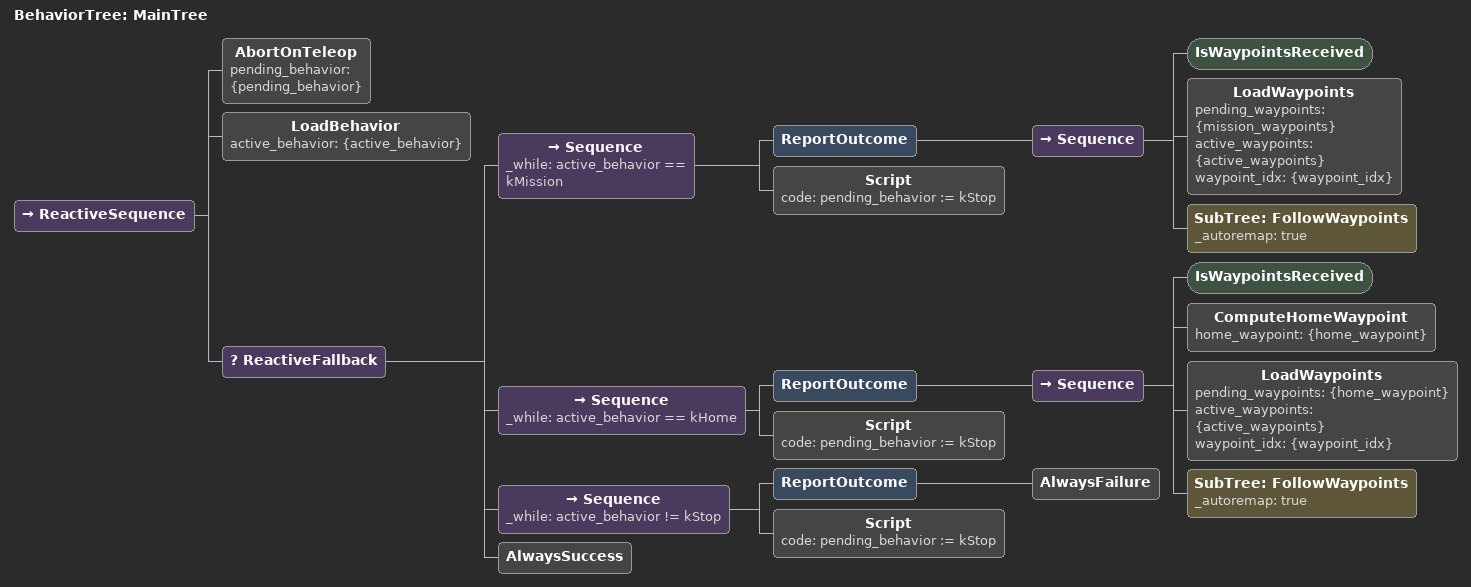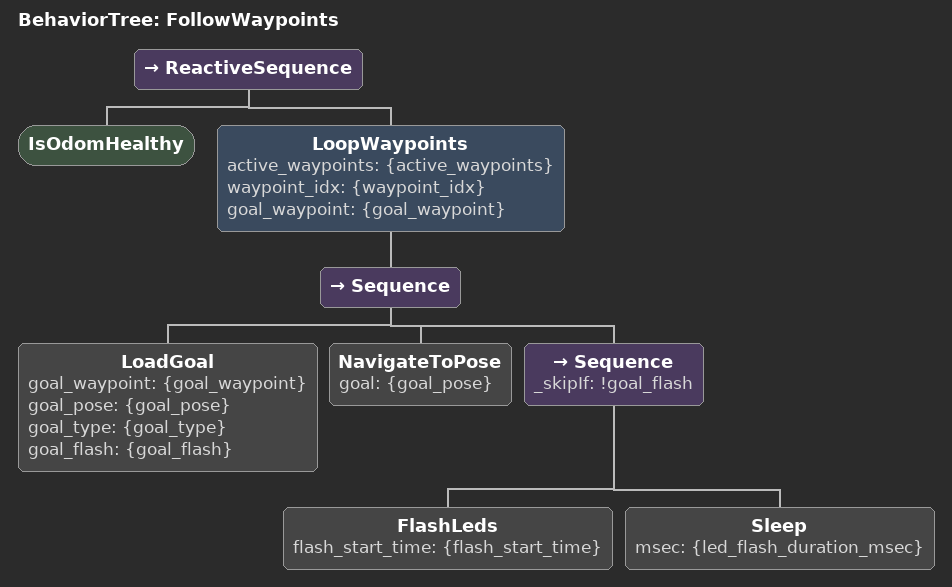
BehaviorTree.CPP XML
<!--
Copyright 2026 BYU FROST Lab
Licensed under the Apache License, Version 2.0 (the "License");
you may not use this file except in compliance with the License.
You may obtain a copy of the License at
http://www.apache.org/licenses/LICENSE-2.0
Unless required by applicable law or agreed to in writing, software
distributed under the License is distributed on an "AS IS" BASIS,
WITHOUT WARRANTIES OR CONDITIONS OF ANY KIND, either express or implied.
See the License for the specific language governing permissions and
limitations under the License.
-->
<?xml version="1.0" encoding="UTF-8"?>

<root BTCPP_format="4" main_tree_to_execute="MainTree">
  <BehaviorTree ID="MainTree">
    <ReactiveSequence>
      <AbortOnTeleop pending_behavior="{pending_behavior}"/>
      <LoadBehavior active_behavior="{active_behavior}"/>
      <ReactiveFallback>
        <Sequence _while="active_behavior == kMission">
          <ReportOutcome>
            <Sequence>
              <IsWaypointsReceived/>
              <LoadWaypoints pending_waypoints="{mission_waypoints}" active_waypoints="{active_waypoints}" waypoint_idx="{waypoint_idx}"/>
              <SubTree ID="FollowWaypoints" _autoremap="true"/>
            </Sequence>
          </ReportOutcome>
          <Script code="pending_behavior := kStop"/>
        </Sequence>
        <Sequence _while="active_behavior == kHome">
          <ReportOutcome>
            <Sequence>
              <IsWaypointsReceived/>
              <ComputeHomeWaypoint home_waypoint="{home_waypoint}"/>
              <LoadWaypoints pending_waypoints="{home_waypoint}" active_waypoints="{active_waypoints}" waypoint_idx="{waypoint_idx}"/>
              <SubTree ID="FollowWaypoints" _autoremap="true"/>
            </Sequence>
          </ReportOutcome>
          <Script code="pending_behavior := kStop"/>
        </Sequence>
        <Sequence _while="active_behavior != kStop">
          <ReportOutcome>
            <AlwaysFailure/>
          </ReportOutcome>
          <Script code="pending_behavior := kStop"/>
        </Sequence>
        <AlwaysSuccess/>
      </ReactiveFallback>
    </ReactiveSequence>
  </BehaviorTree>

  <BehaviorTree ID="FollowWaypoints">
    <ReactiveSequence>
      <IsOdomHealthy/>
      <LoopWaypoints active_waypoints="{active_waypoints}" waypoint_idx="{waypoint_idx}" goal_waypoint="{goal_waypoint}">
        <Sequence>
          <LoadGoal goal_waypoint="{goal_waypoint}" goal_pose="{goal_pose}" goal_type="{goal_type}" goal_flash="{goal_flash}"/>
          <NavigateToPose goal="{goal_pose}"/>
          <Sequence _skipIf="!goal_flash">
            <FlashLeds flash_start_time="{flash_start_time}"/>
            <Sleep msec="{led_flash_duration_msec}"/>
          </Sequence>
        </Sequence>
      </LoopWaypoints>
    </ReactiveSequence>
  </BehaviorTree>

</root>
